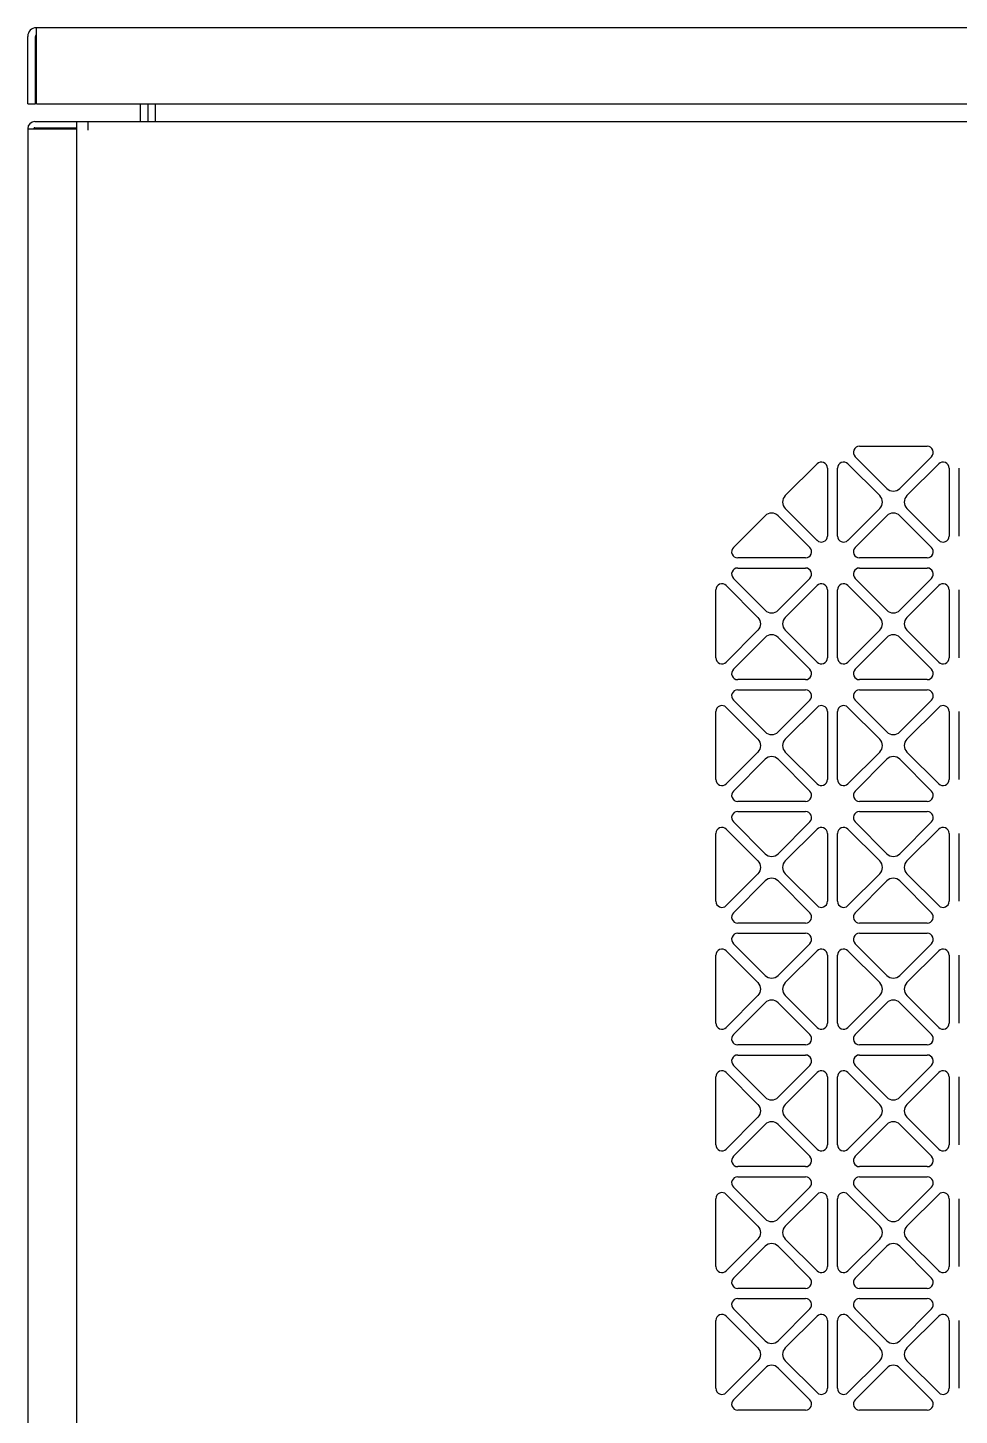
# Model space of a CAD drawing. Header units: millimetres. Extents: x 0 to 87554, y -20854 to 20404.
# Drawn here: x 48969.8 to 49153.5, y 17203.9 to 17477.4 of the extents above; entities that cross this region are included whole.
import ezdxf

# ---------------------------------------------------------------- set-up
doc = ezdxf.new("R2010")
doc.units = ezdxf.units.MM
doc.layers.get('0').update_dxf_attribs({"lineweight": 15})
for name, color, linetype in [('4215-12649_2_1_0', 7, 'Continuous'), ('4215-12649_2_2_0', 7, 'Continuous'), ('4215-12649_2_3_0', 7, 'Continuous'), ('4215-12655_1_0', 7, 'Continuous'), ('4215-12661_1_0', 7, 'Continuous'), ('WANGKONG_0', 7, 'Continuous')]:
    doc.layers.add(name, color=color, linetype=linetype)

# ---------------------------------------------------------------- blocks, each defined once
blk = doc.blocks.new('e4tggg')
at = {"layer": '4215-12649_2_1_0', "color": 87, "linetype": 'Continuous'}
for p, q in [((-177.39, 304.3), (-177.39, 317.6)), ((-175.89, 304.3), (-175.89, 317.6)), ((-175.69, 304.3), (-175.69, 319.3)), ((555.31, 319.3), (-175.69, 319.3)), ((-177.39, 304.3), (-175.89, 304.3)), ((-175.69, 304.3), (555.31, 304.3))]:
    blk.add_line(p, q, dxfattribs=at)
for radius in [1.7, 0.2]:
    blk.add_arc((-175.69, 317.6), radius, 90, 180, dxfattribs=at)
at = {"layer": '4215-12649_2_2_0', "color": 87, "linetype": 'Continuous'}
for p, q in [((-155.19, 304.3), (-155.19, 300.8)), ((-153.69, 304.3), (-153.69, 300.8))]:
    blk.add_line(p, q, dxfattribs=at)
at = {"layer": '4215-12649_2_3_0', "color": 87, "linetype": 'Continuous'}
blk.add_line((-152.19, 300.8), (-152.19, 304.3), dxfattribs=at)
at = {"layer": '4215-12655_1_0', "color": 87, "linetype": 'Continuous'}
for p, q in [((-177.39, 299.4), (-177.39, -712.7)), ((-177.39, 299.4), (-167.69, 299.4)), ((-175.99, 300.8), (-167.69, 300.8)), ((-175.99, 299.6), (-167.69, 299.6))]:
    blk.add_line(p, q, dxfattribs=at)
for radius in [1.4, 0.2]:
    blk.add_arc((-175.99, 299.4), radius, 90, 180, dxfattribs=at)
at = {"layer": '4215-12661_1_0', "color": 87, "linetype": 'Continuous'}
for p, q in [((-167.69, -1712.2), (-167.69, 300.8)), ((-167.69, 300.8), (546.31, 300.8)), ((-165.49, 299.1), (-165.49, 300.8))]:
    blk.add_line(p, q, dxfattribs=at)
at = {"layer": 'WANGKONG_0', "color": 87, "linetype": 'Continuous'}
for p, q in [((-13.38, 236.8), (0, 236.8)), ((-28, 227.07), (-21.74, 233.34)), ((-19.69, 232.49), (-19.69, 219.11)), ((-17.69, 219.11), (-17.69, 232.49)), ((-15.64, 233.34), (-9.38, 227.07)), ((-7.96, 228.49), (-14.23, 234.75)), ((0.85, 234.75), (-5.42, 228.49)), ((-4, 227.07), (2.26, 233.34)), ((4.31, 232.49), (4.31, 219.11)), ((6.31, 219.11), (6.31, 232.49)), ((-21.74, 218.26), (-28, 224.53)), ((-9.38, 224.53), (-15.64, 218.26)), ((2.26, 218.26), (-4, 224.53)), ((-38.23, 216.85), (-31.96, 223.11)), ((-29.42, 223.11), (-23.15, 216.85)), ((-14.23, 216.85), (-7.96, 223.11)), ((-5.42, 223.11), (0.85, 216.85)), ((-24, 214.8), (-37.38, 214.8)), ((0, 214.8), (-13.38, 214.8)), ((-31.96, 204.49), (-38.23, 210.75)), ((-37.38, 212.8), (-24, 212.8)), ((-23.15, 210.75), (-29.42, 204.49)), ((-7.96, 204.49), (-14.23, 210.75)), ((-13.38, 212.8), (0, 212.8)), ((0.85, 210.75), (-5.42, 204.49)), ((-41.69, 195.11), (-41.69, 208.49)), ((-39.64, 209.34), (-33.38, 203.07)), ((-28, 203.07), (-21.74, 209.34)), ((-19.69, 208.49), (-19.69, 195.11)), ((-17.69, 195.11), (-17.69, 208.49)), ((-15.64, 209.34), (-9.38, 203.07)), ((-4, 203.07), (2.26, 209.34)), ((4.31, 208.49), (4.31, 195.11)), ((6.31, 195.11), (6.31, 208.49)), ((-33.38, 200.53), (-39.64, 194.26)), ((-21.74, 194.26), (-28, 200.53)), ((-9.38, 200.53), (-15.64, 194.26)), ((2.26, 194.26), (-4, 200.53)), ((-38.23, 192.85), (-31.96, 199.11)), ((-29.42, 199.11), (-23.15, 192.85)), ((-14.23, 192.85), (-7.96, 199.11)), ((-5.42, 199.11), (0.85, 192.85)), ((-24, 190.8), (-37.38, 190.8)), ((-37.38, 188.8), (-24, 188.8)), ((0, 190.8), (-13.38, 190.8)), ((-13.38, 188.8), (0, 188.8)), ((-31.96, 180.49), (-38.23, 186.75)), ((-23.15, 186.75), (-29.42, 180.49)), ((-7.96, 180.49), (-14.23, 186.75)), ((0.85, 186.75), (-5.42, 180.49)), ((-41.69, 171.11), (-41.69, 184.49)), ((-39.64, 185.34), (-33.38, 179.07)), ((-28, 179.07), (-21.74, 185.34)), ((-19.69, 184.49), (-19.69, 171.11)), ((-17.69, 171.11), (-17.69, 184.49)), ((-15.64, 185.34), (-9.38, 179.07)), ((-4, 179.07), (2.26, 185.34)), ((4.31, 184.49), (4.31, 171.11)), ((6.31, 171.11), (6.31, 184.49)), ((-33.38, 176.53), (-39.64, 170.26)), ((-38.23, 168.85), (-31.96, 175.11)), ((-29.42, 175.11), (-23.15, 168.85)), ((-21.74, 170.26), (-28, 176.53)), ((-9.38, 176.53), (-15.64, 170.26)), ((-14.23, 168.85), (-7.96, 175.11)), ((-5.42, 175.11), (0.85, 168.85)), ((2.26, 170.26), (-4, 176.53)), ((-24, 166.8), (-37.38, 166.8)), ((-37.38, 164.8), (-24, 164.8)), ((0, 166.8), (-13.38, 166.8)), ((-13.38, 164.8), (0, 164.8)), ((-31.96, 156.49), (-38.23, 162.75)), ((-23.15, 162.75), (-29.42, 156.49)), ((-7.96, 156.49), (-14.23, 162.75)), ((0.85, 162.75), (-5.42, 156.49)), ((-41.69, 147.11), (-41.69, 160.49)), ((-39.64, 161.34), (-33.38, 155.07)), ((-28, 155.07), (-21.74, 161.34)), ((-19.69, 160.49), (-19.69, 147.11)), ((-17.69, 147.11), (-17.69, 160.49)), ((-15.64, 161.34), (-9.38, 155.07)), ((-4, 155.07), (2.26, 161.34)), ((4.31, 160.49), (4.31, 147.11)), ((6.31, 147.11), (6.31, 160.49)), ((-33.38, 152.53), (-39.64, 146.26)), ((-38.23, 144.85), (-31.96, 151.11)), ((-29.42, 151.11), (-23.15, 144.85)), ((-21.74, 146.26), (-28, 152.53)), ((-9.38, 152.53), (-15.64, 146.26)), ((-14.23, 144.85), (-7.96, 151.11)), ((-5.42, 151.11), (0.85, 144.85)), ((2.26, 146.26), (-4, 152.53)), ((-24, 142.8), (-37.38, 142.8)), ((0, 142.8), (-13.38, 142.8)), ((-37.38, 140.8), (-24, 140.8)), ((-13.38, 140.8), (0, 140.8)), ((-39.64, 137.34), (-33.38, 131.07)), ((-31.96, 132.49), (-38.23, 138.75)), ((-23.15, 138.75), (-29.42, 132.49)), ((-28, 131.07), (-21.74, 137.34)), ((-15.64, 137.34), (-9.38, 131.07)), ((-7.96, 132.49), (-14.23, 138.75)), ((0.85, 138.75), (-5.42, 132.49)), ((-4, 131.07), (2.26, 137.34)), ((-41.69, 123.11), (-41.69, 136.49)), ((-19.69, 136.49), (-19.69, 123.11)), ((-17.69, 123.11), (-17.69, 136.49)), ((4.31, 136.49), (4.31, 123.11)), ((6.31, 123.11), (6.31, 136.49)), ((-33.38, 128.53), (-39.64, 122.26)), ((-38.23, 120.85), (-31.96, 127.11)), ((-29.42, 127.11), (-23.15, 120.85)), ((-21.74, 122.26), (-28, 128.53)), ((-9.38, 128.53), (-15.64, 122.26)), ((-14.23, 120.85), (-7.96, 127.11)), ((-5.42, 127.11), (0.85, 120.85)), ((2.26, 122.26), (-4, 128.53)), ((-24, 118.8), (-37.38, 118.8)), ((0, 118.8), (-13.38, 118.8)), ((-37.38, 116.8), (-24, 116.8)), ((-13.38, 116.8), (0, 116.8)), ((-41.69, 99.11), (-41.69, 112.49)), ((-39.64, 113.34), (-33.38, 107.07)), ((-31.96, 108.49), (-38.23, 114.75)), ((-23.15, 114.75), (-29.42, 108.49)), ((-28, 107.07), (-21.74, 113.34)), ((-19.69, 112.49), (-19.69, 99.11)), ((-17.69, 99.11), (-17.69, 112.49)), ((-15.64, 113.34), (-9.38, 107.07)), ((-7.96, 108.49), (-14.23, 114.75)), ((0.85, 114.75), (-5.42, 108.49)), ((-4, 107.07), (2.26, 113.34)), ((4.31, 112.49), (4.31, 99.11)), ((6.31, 99.11), (6.31, 112.49)), ((-33.38, 104.53), (-39.64, 98.26)), ((-21.74, 98.26), (-28, 104.53)), ((-9.38, 104.53), (-15.64, 98.26)), ((2.26, 98.26), (-4, 104.53)), ((-38.23, 96.85), (-31.96, 103.11)), ((-29.42, 103.11), (-23.15, 96.85)), ((-14.23, 96.85), (-7.96, 103.11)), ((-5.42, 103.11), (0.85, 96.85)), ((-24, 94.8), (-37.38, 94.8)), ((0, 94.8), (-13.38, 94.8)), ((-31.96, 84.49), (-38.23, 90.75)), ((-37.38, 92.8), (-24, 92.8)), ((-23.15, 90.75), (-29.42, 84.49)), ((-7.96, 84.49), (-14.23, 90.75)), ((-13.38, 92.8), (0, 92.8)), ((0.85, 90.75), (-5.42, 84.49)), ((-41.69, 75.11), (-41.69, 88.49)), ((-39.64, 89.34), (-33.38, 83.07)), ((-28, 83.07), (-21.74, 89.34)), ((-19.69, 88.49), (-19.69, 75.11)), ((-17.69, 75.11), (-17.69, 88.49)), ((-15.64, 89.34), (-9.38, 83.07)), ((-4, 83.07), (2.26, 89.34)), ((4.31, 88.49), (4.31, 75.11)), ((6.31, 75.11), (6.31, 88.49)), ((-33.38, 80.53), (-39.64, 74.26)), ((-21.74, 74.26), (-28, 80.53)), ((-9.38, 80.53), (-15.64, 74.26)), ((2.26, 74.26), (-4, 80.53)), ((-38.23, 72.85), (-31.96, 79.11)), ((-29.42, 79.11), (-23.15, 72.85)), ((-14.23, 72.85), (-7.96, 79.11)), ((-5.42, 79.11), (0.85, 72.85)), ((-24, 70.8), (-37.38, 70.8)), ((-37.38, 68.8), (-24, 68.8)), ((0, 70.8), (-13.38, 70.8)), ((-13.38, 68.8), (0, 68.8)), ((-31.96, 60.49), (-38.23, 66.75)), ((-23.15, 66.75), (-29.42, 60.49)), ((-7.96, 60.49), (-14.23, 66.75)), ((0.85, 66.75), (-5.42, 60.49)), ((-41.69, 51.11), (-41.69, 64.49)), ((-39.64, 65.34), (-33.38, 59.07)), ((-28, 59.07), (-21.74, 65.34)), ((-19.69, 64.49), (-19.69, 51.11)), ((-17.69, 51.11), (-17.69, 64.49)), ((-15.64, 65.34), (-9.38, 59.07)), ((-4, 59.07), (2.26, 65.34)), ((4.31, 64.49), (4.31, 51.11)), ((6.31, 51.11), (6.31, 64.49)), ((-33.38, 56.53), (-39.64, 50.26)), ((-38.23, 48.85), (-31.96, 55.11)), ((-29.42, 55.11), (-23.15, 48.85)), ((-21.74, 50.26), (-28, 56.53)), ((-9.38, 56.53), (-15.64, 50.26)), ((-14.23, 48.85), (-7.96, 55.11)), ((-5.42, 55.11), (0.85, 48.85)), ((2.26, 50.26), (-4, 56.53)), ((-24, 46.8), (-37.38, 46.8)), ((0, 46.8), (-13.38, 46.8))]:
    blk.add_line(p, q, dxfattribs=at)
for centre, radius, start, end in [((-13.38, 235.6), 1.2, 90, 225), ((0, 235.6), 1.2, 315, 90), ((-20.89, 232.49), 1.2, 0, 135), ((-16.49, 232.49), 1.2, 45, 180), ((3.11, 232.49), 1.2, 0, 135), ((-26.73, 225.8), 1.8, 135, 225), ((-10.65, 225.8), 1.8, 315, 45), ((-6.69, 229.76), 1.8, 225, 315), ((-2.73, 225.8), 1.8, 135, 225), ((-30.69, 221.84), 1.8, 45, 135), ((-6.69, 221.84), 1.8, 45, 135), ((-20.89, 219.11), 1.2, 225, 0), ((-16.49, 219.11), 1.2, 180, 315), ((3.11, 219.11), 1.2, 225, 0), ((-37.38, 216), 1.2, 135, 270), ((-24, 216), 1.2, 270, 45), ((-13.38, 216), 1.2, 135, 270), ((0, 216), 1.2, 270, 45), ((-37.38, 211.6), 1.2, 90, 225), ((-24, 211.6), 1.2, 315, 90), ((-13.38, 211.6), 1.2, 90, 225), ((0, 211.6), 1.2, 315, 90), ((-40.49, 208.49), 1.2, 45, 180), ((-20.89, 208.49), 1.2, 0, 135), ((-16.49, 208.49), 1.2, 45, 180), ((3.11, 208.49), 1.2, 0, 135), ((-34.65, 201.8), 1.8, 315, 45), ((-30.69, 205.76), 1.8, 225, 315), ((-26.73, 201.8), 1.8, 135, 225), ((-10.65, 201.8), 1.8, 315, 45), ((-6.69, 205.76), 1.8, 225, 315), ((-2.73, 201.8), 1.8, 135, 225), ((-30.69, 197.84), 1.8, 45, 135), ((-6.69, 197.84), 1.8, 45, 135), ((-40.49, 195.11), 1.2, 180, 315), ((-20.89, 195.11), 1.2, 225, 0), ((-16.49, 195.11), 1.2, 180, 315), ((3.11, 195.11), 1.2, 225, 0), ((-37.38, 192), 1.2, 135, 270), ((-24, 192), 1.2, 270, 45), ((-13.38, 192), 1.2, 135, 270), ((0, 192), 1.2, 270, 45), ((-37.38, 187.6), 1.2, 90, 225), ((-24, 187.6), 1.2, 315, 90), ((-13.38, 187.6), 1.2, 90, 225), ((0, 187.6), 1.2, 315, 90), ((-40.49, 184.49), 1.2, 45, 180), ((-20.89, 184.49), 1.2, 0, 135), ((-16.49, 184.49), 1.2, 45, 180), ((3.11, 184.49), 1.2, 0, 135), ((-34.65, 177.8), 1.8, 315, 45), ((-30.69, 181.76), 1.8, 225, 315), ((-26.73, 177.8), 1.8, 135, 225), ((-10.65, 177.8), 1.8, 315, 45), ((-6.69, 181.76), 1.8, 225, 315), ((-2.73, 177.8), 1.8, 135, 225), ((-30.69, 173.84), 1.8, 45, 135), ((-6.69, 173.84), 1.8, 45, 135), ((-40.49, 171.11), 1.2, 180, 315), ((-20.89, 171.11), 1.2, 225, 0), ((-16.49, 171.11), 1.2, 180, 315), ((3.11, 171.11), 1.2, 225, 0), ((-37.38, 168), 1.2, 135, 270), ((-24, 168), 1.2, 270, 45), ((-13.38, 168), 1.2, 135, 270), ((0, 168), 1.2, 270, 45), ((-37.38, 163.6), 1.2, 90, 225), ((-24, 163.6), 1.2, 315, 90), ((-13.38, 163.6), 1.2, 90, 225), ((0, 163.6), 1.2, 315, 90), ((-40.49, 160.49), 1.2, 45, 180), ((-20.89, 160.49), 1.2, 0, 135), ((-16.49, 160.49), 1.2, 45, 180), ((3.11, 160.49), 1.2, 0, 135), ((-30.69, 157.76), 1.8, 225, 315), ((-6.69, 157.76), 1.8, 225, 315), ((-34.65, 153.8), 1.8, 315, 45), ((-26.73, 153.8), 1.8, 135, 225), ((-10.65, 153.8), 1.8, 315, 45), ((-2.73, 153.8), 1.8, 135, 225), ((-30.69, 149.84), 1.8, 45, 135), ((-6.69, 149.84), 1.8, 45, 135), ((-40.49, 147.11), 1.2, 180, 315), ((-20.89, 147.11), 1.2, 225, 0), ((-16.49, 147.11), 1.2, 180, 315), ((3.11, 147.11), 1.2, 225, 0), ((-37.38, 144), 1.2, 135, 270), ((-24, 144), 1.2, 270, 45), ((-13.38, 144), 1.2, 135, 270), ((0, 144), 1.2, 270, 45), ((-37.38, 139.6), 1.2, 90, 225), ((-24, 139.6), 1.2, 315, 90), ((-13.38, 139.6), 1.2, 90, 225), ((0, 139.6), 1.2, 315, 90), ((-40.49, 136.49), 1.2, 45, 180), ((-20.89, 136.49), 1.2, 0, 135), ((-16.49, 136.49), 1.2, 45, 180), ((3.11, 136.49), 1.2, 0, 135), ((-30.69, 133.76), 1.8, 225, 315), ((-6.69, 133.76), 1.8, 225, 315), ((-34.65, 129.8), 1.8, 315, 45), ((-26.73, 129.8), 1.8, 135, 225), ((-10.65, 129.8), 1.8, 315, 45), ((-2.73, 129.8), 1.8, 135, 225), ((-30.69, 125.84), 1.8, 45, 135), ((-6.69, 125.84), 1.8, 45, 135), ((-40.49, 123.11), 1.2, 180, 315), ((-20.89, 123.11), 1.2, 225, 0), ((-16.49, 123.11), 1.2, 180, 315), ((3.11, 123.11), 1.2, 225, 0), ((-37.38, 120), 1.2, 135, 270), ((-24, 120), 1.2, 270, 45), ((-13.38, 120), 1.2, 135, 270), ((0, 120), 1.2, 270, 45), ((-37.38, 115.6), 1.2, 90, 225), ((-24, 115.6), 1.2, 315, 90), ((-13.38, 115.6), 1.2, 90, 225), ((0, 115.6), 1.2, 315, 90), ((-40.49, 112.49), 1.2, 45, 180), ((-20.89, 112.49), 1.2, 0, 135), ((-16.49, 112.49), 1.2, 45, 180), ((3.11, 112.49), 1.2, 0, 135), ((-34.65, 105.8), 1.8, 315, 45), ((-30.69, 109.76), 1.8, 225, 315), ((-26.73, 105.8), 1.8, 135, 225), ((-10.65, 105.8), 1.8, 315, 45), ((-6.69, 109.76), 1.8, 225, 315), ((-2.73, 105.8), 1.8, 135, 225), ((-30.69, 101.84), 1.8, 45, 135), ((-6.69, 101.84), 1.8, 45, 135), ((-40.49, 99.11), 1.2, 180, 315), ((-20.89, 99.11), 1.2, 225, 0), ((-16.49, 99.11), 1.2, 180, 315), ((3.11, 99.11), 1.2, 225, 0), ((-37.38, 96), 1.2, 135, 270), ((-24, 96), 1.2, 270, 45), ((-13.38, 96), 1.2, 135, 270), ((0, 96), 1.2, 270, 45), ((-37.38, 91.6), 1.2, 90, 225), ((-24, 91.6), 1.2, 315, 90), ((-13.38, 91.6), 1.2, 90, 225), ((0, 91.6), 1.2, 315, 90), ((-40.49, 88.49), 1.2, 45, 180), ((-20.89, 88.49), 1.2, 0, 135), ((-16.49, 88.49), 1.2, 45, 180), ((3.11, 88.49), 1.2, 0, 135), ((-34.65, 81.8), 1.8, 315, 45), ((-30.69, 85.76), 1.8, 225, 315), ((-26.73, 81.8), 1.8, 135, 225), ((-10.65, 81.8), 1.8, 315, 45), ((-6.69, 85.76), 1.8, 225, 315), ((-2.73, 81.8), 1.8, 135, 225), ((-30.69, 77.84), 1.8, 45, 135), ((-6.69, 77.84), 1.8, 45, 135), ((-40.49, 75.11), 1.2, 180, 315), ((-20.89, 75.11), 1.2, 225, 0), ((-16.49, 75.11), 1.2, 180, 315), ((3.11, 75.11), 1.2, 225, 0), ((-37.38, 72), 1.2, 135, 270), ((-24, 72), 1.2, 270, 45), ((-13.38, 72), 1.2, 135, 270), ((0, 72), 1.2, 270, 45), ((-37.38, 67.6), 1.2, 90, 225), ((-24, 67.6), 1.2, 315, 90), ((-13.38, 67.6), 1.2, 90, 225), ((0, 67.6), 1.2, 315, 90), ((-40.49, 64.49), 1.2, 45, 180), ((-20.89, 64.49), 1.2, 0, 135), ((-16.49, 64.49), 1.2, 45, 180), ((3.11, 64.49), 1.2, 0, 135), ((-30.69, 61.76), 1.8, 225, 315), ((-6.69, 61.76), 1.8, 225, 315), ((-34.65, 57.8), 1.8, 315, 45), ((-26.73, 57.8), 1.8, 135, 225), ((-10.65, 57.8), 1.8, 315, 45), ((-2.73, 57.8), 1.8, 135, 225), ((-30.69, 53.84), 1.8, 45, 135), ((-6.69, 53.84), 1.8, 45, 135), ((-40.49, 51.11), 1.2, 180, 315), ((-20.89, 51.11), 1.2, 225, 0), ((-16.49, 51.11), 1.2, 180, 315), ((3.11, 51.11), 1.2, 225, 0), ((-37.38, 48), 1.2, 135, 270), ((-24, 48), 1.2, 270, 45), ((-13.38, 48), 1.2, 135, 270), ((0, 48), 1.2, 270, 45)]:
    blk.add_arc(centre, radius, start, end, dxfattribs=at)

msp = doc.modelspace()

# ---------------------------------------------------------------- block references
at = {"lineweight": -3}
msp.add_blockref('e4tggg', (49147.147, 17158.127, 19235.731), dxfattribs=at)

doc.saveas('drawing.dxf')
